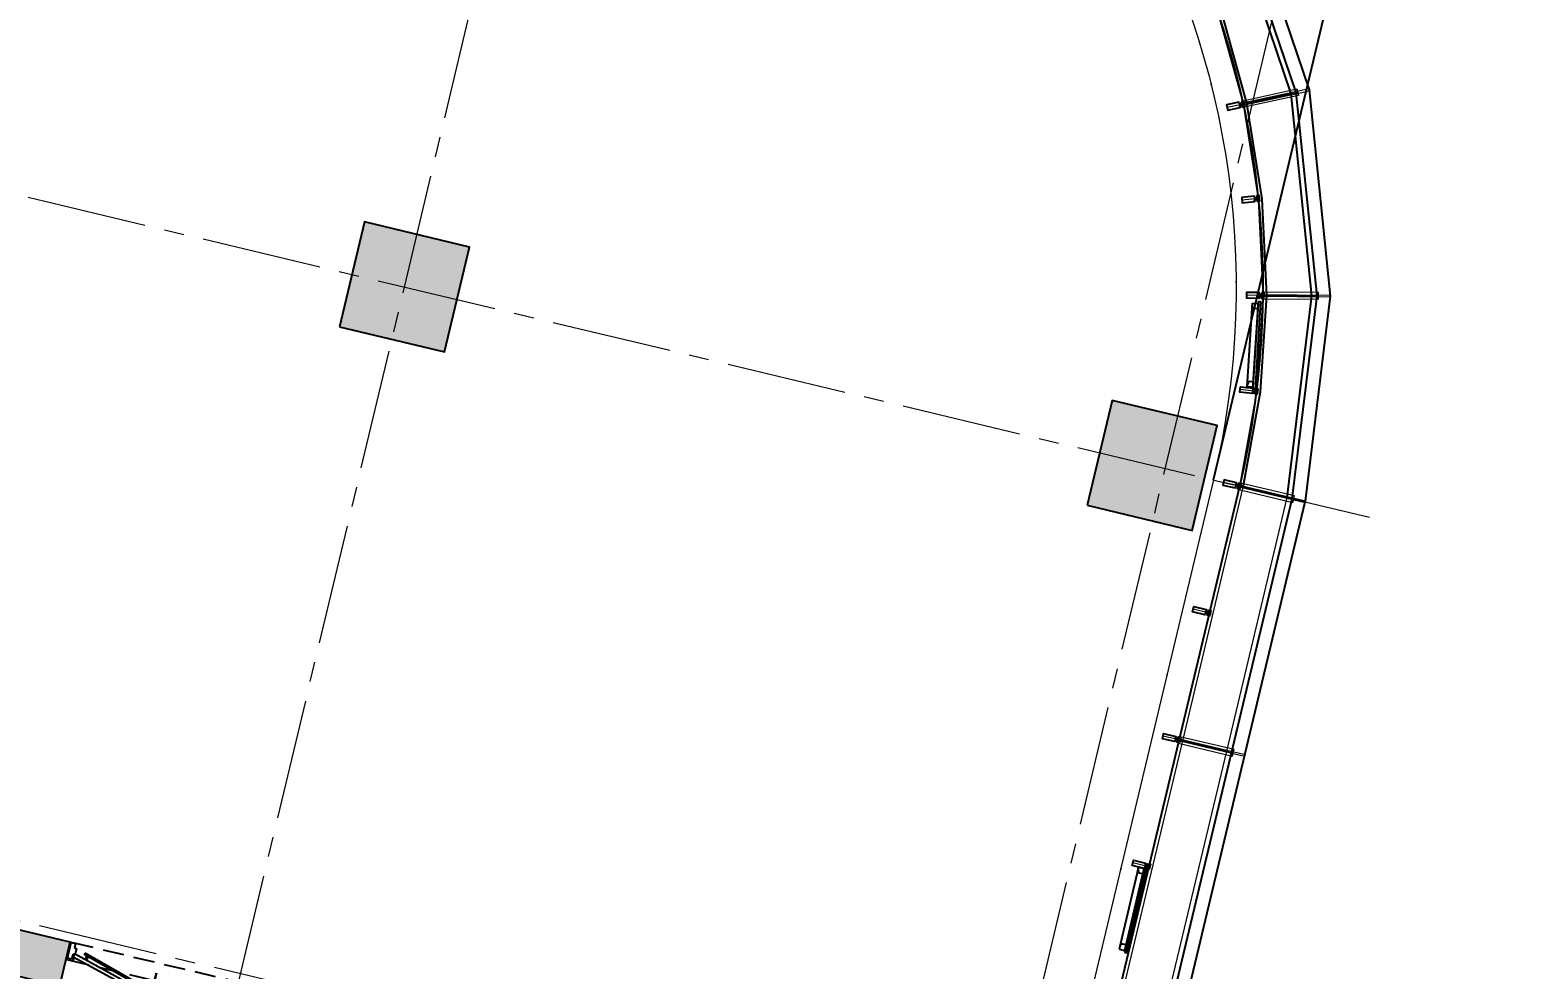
# Model space of a CAD drawing. Header units: millimetres. Extents: x 783817721 to 783927949, y 1443754877 to 1443839643.
# Drawn here: x 783909659 to 783926234, y 1443797498 to 1443807945 of the extents above; entities that cross this region are included whole.
import ezdxf

# ---------------------------------------------------------------- set-up
doc = ezdxf.new("R2010")
doc.units = ezdxf.units.MM
doc.header["$LTSCALE"] = 700
doc.header["$PDMODE"] = 32
doc.header["$PDSIZE"] = 0.35
for name, pattern in [('( Hidden )', [0.375, 0.25, -0.125]), ('CENTER2', [28.575, 19.05, -3.175, 3.175, -3.175]), ('DOT2', [3.175, 0, -3.175]), ('HIDDEN2', [0.1875, 0.125, -0.0625]), ('x-1-002 base$0$B0703', [4.6875, 3.125, -1.5625])]:
    doc.linetypes.add(name, pattern=pattern)
doc.layers.get('0').update_dxf_attribs({"linetype": 'CONTINUOUS'})
doc.layers.get('Defpoints').update_dxf_attribs({"linetype": 'CONTINUOUS'})
for name, color, linetype, lineweight in [('2-004-Parking Entrance-section base$0$00ANNO-d', 9, 'CONTINUOUS', 5), ('A-GRID', 31, 'CENTER2', 5), ('A-SLAB', 5, 'CONTINUOUS', 9), ('x-1-002 base$0$28STRU-z', 8, 'x-1-002 base$0$B0703', 9), ('x-1-002 base$0$31EXFR', 7, 'CONTINUOUS', 25), ('x-1-002 base$0$31EXFR-a', 6, 'CONTINUOUS', 13)]:
    doc.layers.add(name, color=color, linetype=linetype, lineweight=lineweight)
for name, color, linetype in [('A-COL', 31, 'CONTINUOUS'), ('A-COL-HAT', 250, 'CONTINUOUS'), ('A-DIM-GRID', 3, 'CONTINUOUS'), ('A-DOOR', 1, 'CONTINUOUS'), ('A-LINTEL ABOVE', 2, 'HIDDEN2'), ('A-UNS profile', 1, 'CONTINUOUS'), ('A-WALL-XXX', 7, 'CONTINUOUS'), ('x-1-002 base$0$00DM50', 9, 'CONTINUOUS'), ('x-1-002 base$0$31 EXFR', 7, 'CONTINUOUS')]:
    doc.layers.add(name, color=color, linetype=linetype)
doc.layers.add('x-1-002 base$0$31EXFR-hlp', color=32, linetype='CONTINUOUS', plot=False)
doc.layers.add('x-1-002 base$0$41EXFI-hlp', color=32, linetype='CONTINUOUS', lineweight=18, plot=False)
doc.styles.add('ROMANS', font='romans.shx')
doc.dimstyles.new('A-DIM-GRID-100', dxfattribs={"dimscale": 100, "dimtxt": 3, "dimasz": 2.25, "dimexe": 0.18, "dimexo": 0, "dimgap": 0.75, "dimtad": 1, "dimdec": 0, "dimzin": 0, "dimdsep": 46, "dimtxsty": 'ROMANS', "dimblk": 'AR-DIM-ARROW', "dimcen": 2, "dimclrd": 256, "dimclre": 8, "dimclrt": 7, "dimaunit": 1, "dimadec": 0, "dimazin": 0, "dimtfac": 1, "dimtdec": 0, "dimtix": 1, "dimtofl": 0, "dimtmove": 2, "dimatfit": 3, "dimldrblk": 'AR-LED-ARROW', "dimfxl": 0.18, "dimtolj": 1, "dimtzin": 0, "dimlwd": -1, "dimlwe": -1, "dimarcsym": 0})

# ---------------------------------------------------------------- blocks, each defined once
blk = doc.blocks.new('col-2 -15')
at = {"layer": 'A-COL', "ltscale": 0.1}
h = blk.add_hatch(color=250, dxfattribs=at)
h.dxf.hatch_style = 1
h.paths.add_polyline_path([(80075, 22350), (80075, 26350), (82475, 26350), (82475, 23300), (82675, 23300), (82675, 26350), (82675, 26850), (79775, 26850), (79775, 22350)])
at = {"layer": 'A-COL-HAT', "ltscale": 0.1}
h = blk.add_hatch(color=256, dxfattribs=at)
h.dxf.hatch_style = 1
h.paths.add_polyline_path([(84000, 34200), (85200, 34200), (85200, 35400), (84000, 35400)])
h = blk.add_hatch(color=256, dxfattribs=at)
h.dxf.hatch_style = 1
h.paths.add_polyline_path([(92550, 34200), (93750, 34200), (93750, 35400), (92550, 35400)])
at = {"layer": 'A-COL', "color": 9, "linetype": 'DOT2'}
blk.add_lwpolyline([(84600, -550), (8700, -550, -0.414214), (-550, 8700), (-550, 34800, -0.414214), (8700, 44050), (84600, 44050, -0.414214), (93850, 34800), (93850, 8700, -0.414214)], format="xyb", close=True, dxfattribs=at)
at = {"layer": 'A-COL', "ltscale": 0.1}
for points in [[(84000, 34200), (85200, 34200), (85200, 35400), (84000, 35400)], [(92550, 34200), (93750, 34200), (93750, 35400), (92550, 35400)], [(80075, 22350), (80075, 26350), (82475, 26350), (82475, 23300), (82675, 23300), (82675, 26350), (82675, 26850), (79775, 26850), (79775, 22350)]]:
    blk.add_lwpolyline(points, close=True, dxfattribs=at)
at = {"layer": 'A-GRID', "color": 1, "ltscale": 0.1}
for p, q in [((84600, -5272), (84600, 48139)), ((93300, -5272), (93300, 48139)), ((-3711, 34800), (95724, 34800)), ((-3711, 26950), (95724, 26950))]:
    blk.add_line(p, q, dxfattribs=at)
blk = doc.blocks.new('st D 1.5X2.1')
for p, q in [((136, 1500), (0, 1500)), ((0, 1500), (0, 1464)), ((136, 1464), (136, 1500)), ((0, 1464), (38, 1464)), ((38, 1464), (38, 1445)), ((38, 1445), (89, 1445)), ((74, 1371), (60, 1367)), ((231, 833), (74, 1371)), ((274, 767), (86, 1453)), ((89, 1464), (89, 1445)), ((136, 1464), (89, 1464)), ((89, 1453), (114, 1464)), ((113, 1458), (300, 773)), ((218, 829), (60, 1367)), ((80, 1348), (113, 1356)), ((84, 1334), (116, 1343)), ((221, 869), (244, 876)), ((218, 829), (231, 833)), ((225, 856), (248, 862)), ((300, 773), (274, 767)), ((218, 671), (60, 133)), ((231, 667), (74, 129)), ((274, 733), (86, 47)), ((113, 42), (300, 727)), ((218, 671), (231, 667)), ((221, 631), (244, 624)), ((225, 644), (248, 638)), ((300, 727), (274, 733)), ((74, 129), (60, 133)), ((80, 152), (113, 144)), ((84, 166), (116, 157)), ((0, 0), (0, 36)), ((0, 36), (38, 36)), ((136, 0), (0, 0)), ((38, 55), (89, 55)), ((38, 36), (38, 55)), ((86, 47), (113, 42)), ((89, 36), (89, 55)), ((136, 36), (89, 36)), ((136, 36), (136, 0))]:
    blk.add_line(p, q)
blk.add_circle((134, 50), 1.43)
for start, end in [(90, 270), (270, 90)]:
    blk.add_arc((136, 1461), 1.43, start, end)
at = {"color": 8}
for centre, start, end in [((89, 1750), 269.787, 289.7843), ((89, -250), 70.2157, 90.213)]:
    blk.add_arc(centre, 1000, start, end, dxfattribs=at)
at = {"layer": 'A-LINTEL ABOVE', "linetype": '( Hidden )'}
for p, q in [((0, 1500), (0, 0)), ((150, 1500), (0, 1500)), ((150, 1500), (150, 0)), ((150, 0), (0, 0))]:
    blk.add_line(p, q, dxfattribs=at)
blk = doc.blocks.new('x-1-002 base$0$41EXFI_Substucture area_corner')
at = {"layer": 'A-UNS profile', "color": 9}
for points in [[(10300, 0), (10300, 8), (10043, 2292), (9281, 4469), (8054, 6423), (6423, 8054), (4469, 9281), (2292, 10043), (8, 10300), (0, 10300)], [(10150, 0), (9896, 2259), (9145, 4404), (7936, 6328), (6328, 7936), (4404, 9145), (2259, 9896), (0, 10150)]]:
    blk.add_lwpolyline(points, dxfattribs=at)
blk = doc.blocks.new('x-1-002 base$0$41EXFI_Substucture area_full')
at = {"layer": 'A-UNS profile', "color": 9}
for points in [[(83550, -26100), (83550, 0)], [(83700, -26100), (83700, 0)]]:
    blk.add_lwpolyline(points, dxfattribs=at)
blk.add_blockref('x-1-002 base$0$41EXFI_Substucture area_corner', (73400, 0), dxfattribs=at)
blk = doc.blocks.new('x-1-002 base$0$41_UNS_Mullion')
at = {"layer": 'x-1-002 base$0$31EXFR', "color": 8}
for points in [[(-30, -20), (30, -20), (30, 10), (-30, 10)], [(-11, -45), (-30, -45), (-30, -185), (30, -185), (30, -45), (11, -45), (11, -20), (-11, -20)]]:
    blk.add_lwpolyline(points, close=True, dxfattribs=at)
at = {"layer": 'x-1-002 base$0$41EXFI-hlp', "color": 8}
blk.add_lwpolyline([(0, 0), (0, -185)], dxfattribs=at)
blk = doc.blocks.new('x-1-002 base$0$41_UNS_Mullion_OPENABLE_hiden')
at = {"layer": 'x-1-002 base$0$31EXFR', "color": 1}
for points in [[(989, 140), (989, 165), (11, 165), (11, 140)], [(32.5, 75), (32.5, 140), (57.5, 140), (94.5, 140), (94.5, 85), (72.5, 85), (72.5, 75)], [(967.5, 75), (967.5, 140), (32.5, 140), (32.5, 75)], [(967.5, 75), (967.5, 140), (905.5, 140), (905.5, 85), (917.5, 85), (917.5, 75)]]:
    blk.add_lwpolyline(points, close=True, dxfattribs=at)
blk = doc.blocks.new('x-1-002 base$0$grill separation_structure plan')
at = {"layer": 'x-1-002 base$0$28STRU-z'}
for points in [[(-37, 10), (-37, -608), (0, -608), (37, -608), (37, 10)], [(11, -1), (11, -740), (-11, -740), (-11, -1)]]:
    blk.add_lwpolyline(points, dxfattribs=at)
at = {"layer": 'x-1-002 base$0$31EXFR-a'}
blk.add_lwpolyline([(0, 0), (0, -608)], dxfattribs=at)
blk = doc.blocks.new('x-1-002 base$0$28_Stru_Catwalk supporting structure')
at = {"extrusion": (-1.37479e-07, -6.62466e-08, -1), "zscale": -1, "rotation": 244.2860738616785}
blk.add_blockref('x-1-002 base$0$grill separation_structure plan', (-93213, 38948, 0), dxfattribs=at)
at = {"extrusion": (1.46893e-07, 3.35703e-08, 1), "rotation": 102.8567214556632}
blk.add_blockref('x-1-002 base$0$grill separation_structure plan', (93920, 36927, 0), dxfattribs=at)
at = {"rotation": 90}
for p in [(94160, 34800), (94160, 31900)]:
    blk.add_blockref('x-1-002 base$0$grill separation_structure plan', p, dxfattribs=at)
blk = doc.blocks.new('x-1-002 base$0$31_Exfr_Catwalk')
at = {"layer": 'A-UNS profile', "color": 9, "extrusion": (1.26181e-07, 8.97071e-08, 1), "elevation": 0}
blk.add_lwpolyline([(93691, 39178), (93240, 38961), (92720, 39902), (92098, 40779), (92489, 41091)], close=True, dxfattribs=at)
at = {"layer": 'A-UNS profile', "color": 9, "extrusion": (1.41198e-07, 5.85224e-08, 1), "elevation": 0}
blk.add_lwpolyline([(94437, 37045), (93950, 36934), (93652, 37967), (93240, 38961), (93691, 39178)], close=True, dxfattribs=at)
at = {"layer": 'A-UNS profile', "color": 9, "extrusion": (1.48802e-07, 2.52067e-08, 1), "elevation": 0}
blk.add_lwpolyline([(94690, 34800), (94190, 34800), (94130, 35874), (93950, 36934), (94437, 37045)], close=True, dxfattribs=at)
at = {"layer": 'x-1-002 base$0$31EXFR-a', "color": 9, "elevation": 0}
for points in [[(94690, 34800), (94690, 31900), (94190, 31900), (94190, 34800)], [(94690, 31900), (94690, 29000), (94190, 29000), (94190, 31900)]]:
    blk.add_lwpolyline(points, close=True, dxfattribs=at)
blk = doc.blocks.new('A$Ce1eada2b')
at = {"layer": 'x-1-002 base$0$31EXFR-a', "color": 9}
blk.add_lwpolyline([(-25736, -21751), (50164, -21751), (51233, -21691), (52289, -21511), (53318, -21215), (54308, -20805), (55245, -20287), (56118, -19667), (56917, -18954), (57630, -18155), (58250, -17282), (58768, -16344), (59178, -15355), (59475, -14326), (59654, -13270), (59714, -12201), (59714, 13899), (59654, 14969), (59475, 16024), (59178, 17053), (58768, 18043), (58250, 18980)], dxfattribs=at)
at = {"layer": 'x-1-002 base$0$31EXFR-hlp'}
blk.add_lwpolyline([(-25736, -21751), (50164, -21751, 0.414214), (59714, -12201), (59714, 13899, 0.414214), (50164, 23449), (-25736, 23449, 0.414214), (-35286, 13899), (-35286, -12201, 0.414214)], format="xyb", close=True, dxfattribs=at)
at = {"layer": 'x-1-002 base$0$41EXFI-hlp'}
blk.add_line((59754, 13899), (60464, 13899), dxfattribs=at)
at = {"color": 9}
blk.add_blockref('x-1-002 base$0$41EXFI_Substucture area_full', (-23236, 13899), dxfattribs=at)
at = {"xscale": -0.9999999999999998, "rotation": 279.7954901775963}
blk.add_blockref('x-1-002 base$0$41_UNS_Mullion_OPENABLE_hiden', (59470, 14948), dxfattribs=at)
for name, p, rotation in [('x-1-002 base$0$grill separation_structure plan', (59724, 13899), 90), ('x-1-002 base$0$grill separation_structure plan', (59724, 10999), 90), ('x-1-002 base$0$41_UNS_Mullion_OPENABLE_hiden', (59529, 9549), 270)]:
    blk.add_blockref(name, p, dxfattribs=dict(rotation=rotation))
at = {"layer": 'x-1-002 base$0$00DM50'}
blk.add_blockref('x-1-002 base$0$28_Stru_Catwalk supporting structure', (-34436, -20901), dxfattribs=at)
at = {"layer": 'x-1-002 base$0$31 EXFR'}
blk.add_blockref('x-1-002 base$0$31_Exfr_Catwalk', (-34436, -20901), dxfattribs=at)
at = {"layer": 'x-1-002 base$0$31EXFR'}
for p, rotation in [((58768, 18043), 295.714285711754), ((59175, 17062), 289.2951691729903), ((59475, 16024), 282.857142859296), ((59714, 13899), 270)]:
    blk.add_blockref('x-1-002 base$0$41_UNS_Mullion', p, dxfattribs=dict(at, rotation=rotation))
for p, xscale, rotation in [((59654, 14969), -0.9999999999999998, 276.4285714282832), ((59714, 12449), -0.9999999999999999, 270), ((59714, 10999), -0.9999999999999999, 270), ((59714, 9549), -0.9999999999999999, 270)]:
    blk.add_blockref('x-1-002 base$0$41_UNS_Mullion', p, dxfattribs=dict(at, xscale=xscale, rotation=rotation))
blk = doc.blocks.new('AR-DIM-ARROW')
for p, q in [((-1, 0), (0, 0)), ((0, -0.5), (0, 0.5))]:
    blk.add_line(p, q)
at = {"color": 6}
blk.add_line((-0.354, -0.354), (0.354, 0.354), dxfattribs=at)
blk = doc.blocks.new('*D99')
at = {"layer": 'A-DIM-GRID', "color": 8, "transparency": 16777216}
for p, q in [((783830850, 1443824219), (783834036, 1443837572)), ((783922822, 1443802939), (783925859, 1443815667))]:
    blk.add_line(p, q, dxfattribs=at)
at = {"layer": 'A-DIM-GRID', "transparency": 16777216}
blk.add_line((783834250, 1443837502), (783925636, 1443815702), dxfattribs=at)
at = {"layer": 'Defpoints', "color": 0, "transparency": 16777216}
for p in [(783830850, 1443824219), (783925854, 1443815650), (783922822, 1443802939)]:
    blk.add_point(p, dxfattribs=at)
at = {"layer": 'A-DIM-GRID', "transparency": 16777216, "xscale": 225, "yscale": 225, "zscale": 225}
for p, rotation in [((783834031, 1443837554), 166.5826029587621), ((783925854, 1443815650), 346.5826029587622)]:
    blk.add_blockref('AR-DIM-ARROW', p, dxfattribs=dict(at, rotation=rotation))
at = {"layer": 'A-DIM-GRID', "color": 7, "transparency": 16777216, "insert": (783879995, 1443826821), "char_height": 300, "attachment_point": 5, "rotation": 346.5826, "style": 'ROMANS'}
blk.add_mtext('\\A1;94400', dxfattribs=at)
blk = doc.blocks.new('AR-LED-ARROW')
for p, q in [((0, 0), (-1, 0)), ((-0.354, 0.354), (-0.382, 0.325)), ((0, 0), (-0.382, 0.325)), ((0, 0), (-0.382, -0.325)), ((0, 0), (-0.354, 0.354)), ((0, 0), (-0.354, -0.354)), ((-0.354, -0.354), (-0.382, -0.325))]:
    blk.add_line(p, q)

msp = doc.modelspace()

# ---------------------------------------------------------------- linework, layer by layer
at = {"layer": 'A-SLAB', "elevation": 0}
msp.add_lwpolyline([(783905622.4, 1443770700), (783831794.1, 1443788312.1, -0.4142136), (783824942.9, 1443799456), (783830999.2, 1443824843.6, -0.4142136), (783842143.2, 1443831694.7), (783915971.5, 1443814082.7, -0.4142136), (783922822.6, 1443802938.8), (783916766.3, 1443777551.2, -0.4142136)], format="xyb", close=True, dxfattribs=at)
at = {"layer": 'A-WALL-XXX', "elevation": 0}
msp.add_lwpolyline([(783910120.1, 1443797795.9), (783910107.9, 1443797798.8), (783910061.5, 1443797604.3), (783910073.7, 1443797601.4)], close=True, dxfattribs=at)

# ---------------------------------------------------------------- block references
at = {"layer": '2-004-Parking Entrance-section base$0$00ANNO-d', "rotation": 346.5826406504963}
msp.add_blockref('A$Ce1eada2b', (783861805.1, 1443803205.5, 0), dxfattribs=at)
at = {"layer": 'A-COL', "rotation": 346.5826406508676}
msp.add_blockref('col-2 -15', (783823459.1, 1443790865.8, 0), dxfattribs=at)
at = {"layer": 'A-DOOR', "xscale": 1.333333333825212, "yscale": 1.333333333825212, "zscale": 1.333333333825212, "rotation": 256.5826405393644}
msp.add_blockref('st D 1.5X2.1', (783910120.1, 1443797795.9, 0), dxfattribs=at)

# ---------------------------------------------------------------- dimensions: what is measured, and where the dimension line sits
at = {"layer": 'A-DIM-GRID'}
dim = msp.add_linear_dim(base=(783925854.4, 1443815649.6, 0), p1=(783830850.3, 1443824219.4, 0), p2=(783922822.2, 1443802938.9, 0), angle=346.5826, dimstyle='A-DIM-GRID-100', dxfattribs=at)
dim.commit()
dim.dimension.update_dxf_attribs({"geometry": '*D99', "text_midpoint": (783879995.1, 1443826820.8, 0)})

doc.saveas('drawing.dxf')
